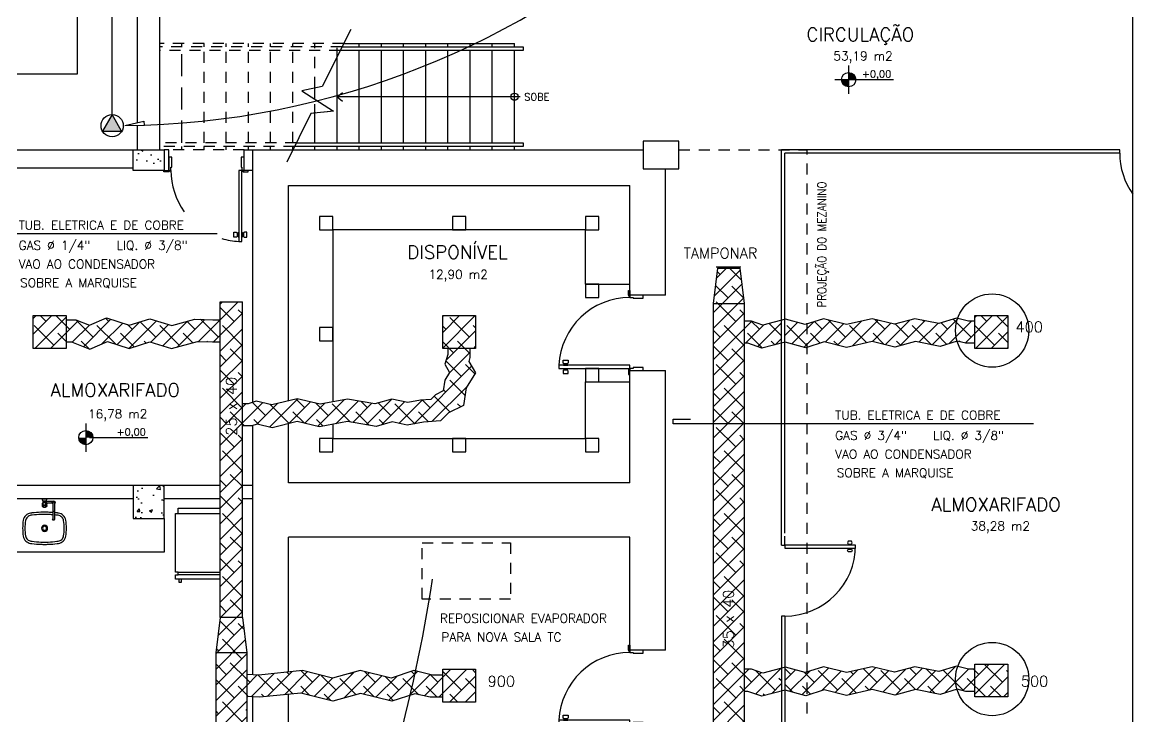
# Model space of a CAD drawing. Extents: x 372.3 to 443.5, y -41.5 to 0.6.
# Drawn here: x 378.73 to 391.25, y -17.92 to -10.09 of the extents above; entities that cross this region are included whole.
import ezdxf

# ---------------------------------------------------------------- set-up
doc = ezdxf.new("R2010")
doc.units = 0
doc.header["$MEASUREMENT"] = 0
for name, pattern in [('HIDDEN', [0.375, 0.25, -0.125]), ('HIDDEN-1', [0.135, 0.09, -0.045]), ('HIDDEN2', [0.1875, 0.125, -0.0625])]:
    doc.linetypes.add(name, pattern=pattern)
doc.layers.get('0').update_dxf_attribs({"linetype": 'CONTINUOUS'})
for name, color, linetype in [('A1ALV50', 13, 'CONTINUOUS'), ('A1ALV70', 145, 'CONTINUOUS'), ('A1COZINHA', 212, 'CONTINUOUS'), ('A1DIVS', 30, 'CONTINUOUS'), ('A1MOBIL', 253, 'CONTINUOUS'), ('A1PORTA', 40, 'CONTINUOUS'), ('A1PROJ15', 1, 'HIDDEN2'), ('A1PROJ20', 3, 'HIDDEN2'), ('A1VISTA10', 10, 'CONTINUOUS'), ('A1VISTA15', 20, 'CONTINUOUS'), ('A1VISTA20', 75, 'CONTINUOUS'), ('A2HACHU', 11, 'CONTINUOUS'), ('A2SIMBL', 30, 'CONTINUOUS'), ('A2TXT25', 4, 'CONTINUOUS'), ('A2TXT50', 13, 'CONTINUOUS'), ('AC-DUTOS', 14, 'CONTINUOUS'), ('AC-DUTOSARETIRAR', 252, 'CONTINUOUS'), ('AC-DUTOSMANTIDOS', 252, 'CONTINUOUS'), ('AC-EQUIPAMENTOS', 3, 'CONTINUOUS'), ('AC-TEXTO', 7, 'CONTINUOUS')]:
    doc.layers.add(name, color=color, linetype=linetype)
doc.styles.add('ROMANS', font='ROMANS.SHX')
doc.styles.add('RSA02', font='romans', dxfattribs={"height": 0.1, "bigfont": 'acen'})
doc.styles.add('SIMPLEX-08', font='simplex.shx', dxfattribs={"height": 0.08})
doc.styles.add('SIMPLEX-10', font='simplex.shx', dxfattribs={"height": 0.1})
doc.styles.add('SIMPLEX-15', font='simplex.shx', dxfattribs={"height": 0.15})
pattern_1 = [(50, (387.43742, -23.28168), (0.35863, -0.031376), [0.0375, -0.4125]), (355, (387.43742, -23.28168), (-0.069376, 0.376096), [0.03, -0.33]), (100.4514, (387.4673, -23.2843), (0.289255, 0.34472), [0.03187, -0.350571]), (46.1842, (387.4374, -23.1817), (0.53362, -0.08276), [0.05625, -0.61875]), (96.6356, (387.4819, -23.1886), (0.467331, 0.487059), [0.047805, -0.525856]), (351.184, (387.4374, -23.1817), (0.46733, 0.48706), [0.045, -0.495]), (21, (387.48742, -23.20668), (0.2984535, -0.2013094), [0.0375, -0.4125]), (326, (387.48742, -23.20668), (0.121658, 0.362575), [0.03, -0.33]), (71.4514, (387.5123, -23.22346), (0.420111, 0.161265), [0.03187, -0.350571]), (37.5, (387.43742, -23.28168), (0.0060799, 0.1664469), [0, -0.326, 0, -0.335, 0, -0.33125]), (7.5, (387.43742, -23.28168), (0.1315348, 0.1972059), [0, -0.191, 0, -0.3185, 0, -0.12625]), (327.5, (387.32592, -23.28168), (0.2669112, -0.0112774), [0, -0.125, 0, -0.39, 0, -0.5175]), (317.5, (387.27592, -23.28168), (0.291593, 0.0500525), [0, -0.1625, 0, -0.259, 0, -0.3675])]
pattern_2 = [(45, (43.55946, 56.62904), (-0.088388348, 0.088388348), []), (135, (43.55946, 56.62904), (-0.265165043, 0.088388348), [0.3125, -0.1875])]

# ---------------------------------------------------------------- blocks, each defined once
blk = doc.blocks.new('CUBA-1P')
blk.add_lwpolyline([(-0.092, 0.177, -0.009471), (-0.042, 0.18, -0.023279), (0, 0.182, -0.023279), (0.042, 0.18, -0.01916), (0.142, 0.173, -0.021277), (0.147, 0.172, -0.022101), (0.158, 0.171, -0.137935), (0.21, 0.145, -0.168041), (0.24, 0.09, -0.040113), (0.247, 0, -0.040113), (0.24, -0.09, -0.168041), (0.21, -0.145, -0.137935), (0.158, -0.171, -0.022101), (0.147, -0.172, -0.021277), (0.142, -0.173, -0.01916), (0.042, -0.18, -0.023279), (0, -0.182, -0.023279), (-0.042, -0.18, -0.01916), (-0.142, -0.173, -0.021277), (-0.147, -0.172, -0.022101), (-0.158, -0.171, -0.137935), (-0.21, -0.145, -0.168041), (-0.24, -0.09, -0.040113), (-0.247, 0, -0.040113), (-0.24, 0.09, -0.168041), (-0.21, 0.145, -0.137935), (-0.158, 0.171, -0.022101), (-0.147, 0.172, -0.021277), (-0.142, 0.173, -0.005842), (-0.112, 0.176, -0.023279)], format="xyb")
at = {"layer": 'A1VISTA10'}
for p, q in [((-0.112, 0.294), (-0.112, 0.277)), ((-0.112, 0.277), (-0.112, 0.106)), ((-0.092, 0.294), (-0.092, 0.277)), ((-0.092, 0.277), (-0.092, 0.106)), ((-0.087, 0.301), (-0.018, 0.301)), ((-0.087, 0.281), (-0.023, 0.281)), ((-0.018, 0.31), (-0.028, 0.331)), ((0.028, 0.331), (-0.028, 0.331)), ((-0.025, 0.252), (-0.025, 0.273)), ((-0.018, 0.31), (-0.018, 0.301)), ((0.018, 0.31), (-0.018, 0.31)), ((-0.018, 0.301), (-0.018, 0.286)), ((-0.016, 0.265), (-0.016, 0.287)), ((0.016, 0.265), (0.016, 0.287)), ((0.018, 0.31), (0.028, 0.331)), ((0.018, 0.31), (0.018, 0.286)), ((0.025, 0.252), (0.025, 0.273)), ((-0.112, 0.106), (-0.112, 0.101)), ((-0.092, 0.106), (-0.092, 0.101))]:
    blk.add_line(p, q, dxfattribs=at)
for points in [[(0, 0.157, -0.023725), (0.041, 0.155, -0.019466), (0.14, 0.147, -0.030261), (0.144, 0.147, -0.023158), (0.153, 0.146, -0.137634), (0.193, 0.126, -0.168016), (0.215, 0.086, -0.039991), (0.222, 0, -0.039991), (0.215, -0.086, -0.168016), (0.193, -0.126, -0.137634), (0.153, -0.146, -0.023158), (0.144, -0.147, -0.030261), (0.14, -0.147, -0.019466), (0.041, -0.155, -0.023725), (0, -0.157, -0.023725), (-0.041, -0.155, -0.019466), (-0.14, -0.147, -0.030261), (-0.144, -0.147, -0.023158), (-0.153, -0.146, -0.137634), (-0.193, -0.126, -0.168016), (-0.215, -0.086, -0.039991), (-0.222, 0, -0.039991), (-0.215, 0.086, -0.168016), (-0.193, 0.126, -0.137634), (-0.153, 0.146, -0.023158), (-0.144, 0.147, -0.030261), (-0.14, 0.147, -0.005571), (-0.112, 0.15, -0.023725)], [(-0.092, 0.152, -0.009972), (-0.041, 0.155, -0.023725), (0, 0.157, -0.023725)]]:
    blk.add_lwpolyline(points, format="xyb", dxfattribs=at)
for points in [[(-0.023, 0.281, 0), (-0.023, 0.279, 0), (-0.024, 0.278, 0), (-0.025, 0.276, 0), (-0.025, 0.275, 0), (-0.025, 0.273, 0)], [(-0.017, 0.265, 0), (-0.02, 0.263, 0), (-0.022, 0.26, 0), (-0.024, 0.257, 0), (-0.025, 0.255, 0), (-0.025, 0.252, 0)], [(-0.025, 0.251, 0), (-0.024, 0.248, 0), (-0.023, 0.245, 0), (-0.021, 0.242, 0), (-0.018, 0.24, 0), (-0.015, 0.237, 0), (-0.011, 0.236, 0), (-0.007, 0.235, 0), (-0.002, 0.234, 0), (0.002, 0.234, 0), (0.007, 0.235, 0), (0.011, 0.236, 0), (0.015, 0.237, 0), (0.018, 0.24, 0), (0.021, 0.242, 0), (0.023, 0.245, 0), (0.024, 0.248, 0), (0.025, 0.251, 0)], [(-0.018, 0.286, 0), (-0.019, 0.285, 0), (-0.02, 0.284, 0), (-0.021, 0.283, 0), (-0.022, 0.282, 0), (-0.023, 0.281, 0)], [(0.019, 0.248, 0), (0.019, 0.25, 0), (0.018, 0.252, 0), (0.016, 0.254, 0), (0.013, 0.256, 0), (0.01, 0.257, 0), (0.007, 0.258, 0), (0.003, 0.259, 0), (-0.001, 0.259, 0), (-0.005, 0.258, 0), (-0.009, 0.258, 0), (-0.012, 0.256, 0), (-0.015, 0.255, 0), (-0.017, 0.253, 0), (-0.019, 0.251, 0), (-0.019, 0.249, 0), (-0.019, 0.247, 0), (-0.019, 0.245, 0), (-0.017, 0.243, 0), (-0.015, 0.241, 0), (-0.012, 0.24, 0), (-0.009, 0.238, 0), (-0.005, 0.238, 0), (-0.001, 0.237, 0), (0.003, 0.237, 0), (0.007, 0.238, 0), (0.01, 0.239, 0), (0.013, 0.24, 0), (0.016, 0.242, 0), (0.018, 0.244, 0), (0.019, 0.246, 0), (0.019, 0.248, 0)], [(-0.016, 0.286, 0), (-0.017, 0.286, 0), (-0.017, 0.286, 0), (-0.017, 0.286, 0), (-0.017, 0.286, 0), (-0.018, 0.286, 0)], [(0.018, 0.286, 0), (0.017, 0.286, 0), (0.017, 0.286, 0), (0.017, 0.286, 0), (0.017, 0.286, 0), (0.016, 0.286, 0)], [(0.025, 0.251, 0), (0.025, 0.254, 0), (0.024, 0.257, 0), (0.022, 0.26, 0), (0.02, 0.263, 0), (0.017, 0.265, 0)], [(0.025, 0.273, 0), (0.025, 0.276, 0), (0.024, 0.279, 0), (0.022, 0.281, 0), (0.02, 0.284, 0), (0.018, 0.286, 0)]]:
    blk.add_polyline3d(points, dxfattribs=at)
for radius in [0.0348, 0.0228]:
    blk.add_circle((0, 0), radius, dxfattribs=at)
for centre, radius, start, end in [((-0.102, 0.291), 0.0173, 144.5813, 215.4187), ((-0.102, 0.291), 0.0173, 35.4187, 144.5813), ((-0.102, 0.291), 0.0173, 215.4187, 234.5813), ((-0.102, 0.291), 0.0126, 322.2518, 217.7482), ((-0.102, 0.273), 0.0233, 64.5555, 115.4445), ((-0.102, 0.291), 0.0173, 305.4187, 324.5813), ((-0.102, 0.291), 0.0173, 324.5813, 35.4187), ((0, 0.607), 0.279, 264.3752, 275.6248), ((0, 0.381), 0.0816, 257.5382, 282.4618), ((-0.016, 0.263), 0.002, 63.9749, 122.1559), ((-0.015, 0.285), 0.002, 74.314, 121.5675), ((0, 0.34), 0.0549, 254.3139, 285.6861), ((0, 0.295), 0.0335, 243.9749, 296.0251), ((0.015, 0.285), 0.002, 58.4325, 105.6861), ((0.016, 0.263), 0.002, 57.8441, 116.0251), ((-0.102, 0.17), 0.0233, 64.5555, 115.4445), ((-0.102, 0.101), 0.0112, 153.7208, 26.2792), ((-0.102, 0.101), 0.01, 180, 0)]:
    blk.add_arc(centre, radius, start, end, dxfattribs=at)
blk = doc.blocks.new('P-P080E')
at = {"color": 1}
for points in [[(-0.042, 0.754), (-0.042, 0.715, 0.363892), (-0.01, 0.715), (-0.01, 0.754, 0.363892)], [(0.077, 0.754), (0.077, 0.715, -0.363892), (0.045, 0.715), (0.045, 0.754, -0.363892)]]:
    blk.add_lwpolyline(points, format="xyb", close=True, dxfattribs=at)
blk.add_lwpolyline([(0, 0.8), (0, 0), (0.035, 0), (0.035, 0.8)], close=True)
blk.add_arc((0, 0), 0.8, 0, 90, dxfattribs=at)
blk = doc.blocks.new('PORTA-80-SEM-ALIZAR')
for points in [[(0, 0), (0.035, 0), (0.035, 0.8), (0, 0.8)], [(0.01, -0.15), (0.01, -0.035), (0, -0.035), (0, 0), (-0.025, 0), (-0.025, -0.15)], [(0.825, 0), (0.8, 0), (0.8, -0.035), (0.79, -0.035), (0.79, -0.15), (0.825, -0.15)]]:
    blk.add_lwpolyline(points, close=True)
at = {"layer": 'A1VISTA10'}
for points in [[(-0.029, 0.698, 0.414214), (-0.018, 0.709), (-0.018, 0.742, 0.414214), (-0.029, 0.753), (-0.057, 0.753), (-0.057, 0.698)], [(0.064, 0.698, -0.414214), (0.053, 0.709), (0.053, 0.742, -0.414214), (0.064, 0.753), (0.092, 0.753), (0.092, 0.698)], [(0, 0.749), (0, 0.702), (-0.004, 0.702, -0.414214), (-0.009, 0.707), (-0.009, 0.744, -0.414214), (-0.004, 0.749)], [(0.035, 0.749), (0.035, 0.702), (0.039, 0.702, 0.414214), (0.044, 0.707), (0.044, 0.744, 0.414214), (0.039, 0.749)], [(0, 0, 0.414214), (-0.015, 0.015), (-0.07, 0.015), (-0.07, 0)], [(0.88, 0.015), (0.88, 0), (0.81, 0, -0.414214), (0.825, 0.015)]]:
    blk.add_lwpolyline(points, format="xyb", close=True, dxfattribs=at)
for points in [[(-0.018, 0.733), (-0.009, 0.733), (-0.009, 0.718), (-0.018, 0.718)], [(0.053, 0.733), (0.044, 0.733), (0.044, 0.718), (0.053, 0.718)]]:
    blk.add_lwpolyline(points, close=True, dxfattribs=at)
blk.add_arc((0, 0.001), 0.8, 359.9451, 87.4925, dxfattribs=at)

msp = doc.modelspace()

# ---------------------------------------------------------------- hatches: boundary and pattern name
at = {"layer": 'A2HACHU'}
h = msp.add_hatch(dxfattribs=at)
h.set_pattern_fill('AR-CONC,_O', color=256, scale=0.05, double=1)
h.set_pattern_definition(pattern_1)
h.paths.add_polyline_path([(379.977, -11.76), (380.327, -11.76), (380.327, -11.53), (379.977, -11.53)])
h = msp.add_hatch(dxfattribs=at)
h.set_pattern_fill('AR-CONC,_O', color=256, scale=0.05, double=1)
h.set_pattern_definition(pattern_1)
h.paths.add_polyline_path([(380.327, -15.312), (379.977, -15.312), (379.977, -15.682), (380.327, -15.682)])
at = {"layer": 'AC-DUTOSARETIRAR'}
h = msp.add_hatch(dxfattribs=at)
h.set_pattern_fill('ANSI38', color=256, style=0)
h.set_pattern_definition(pattern_2)
h.paths.add_polyline_path([(386.866, -14.616), (386.516, -14.616), (386.516, -19.576), (386.866, -19.576)])
h.paths.add_polyline_path([(387.075, -17.425), (386.947, -17.381), (386.866, -17.381), (386.866, -17.631), (386.905, -17.631), (387.065, -17.686), (387.287, -17.628), (387.287, -17.37)])
h.paths.add_polyline_path([(387.577, -17.412), (387.553, -17.419), (387.331, -17.358), (387.322, -17.361), (387.322, -17.615), (387.559, -17.68), (387.577, -17.674)])
h.paths.add_polyline_path([(388.02, -17.419), (387.759, -17.353), (387.577, -17.412), (387.577, -17.674), (387.767, -17.613), (388.017, -17.677), (388.308, -17.61), (388.563, -17.672), (388.796, -17.61), (389.073, -17.666), (389.267, -17.607), (389.363, -17.631), (389.467, -17.631), (389.467, -17.381), (389.394, -17.381), (389.26, -17.347), (389.06, -17.408), (388.788, -17.353), (388.56, -17.414), (388.31, -17.353)])
h.paths.add_polyline_path([(389.837, -17.694), (389.837, -17.324), (389.467, -17.324), (389.467, -17.694)])
h.paths.add_polyline_path([(386.866, -13.262), (386.516, -13.262), (386.516, -14.616), (386.866, -14.616)])
h.paths.add_polyline_path([(386.516, -13.262), (386.866, -13.262), (386.816, -12.862), (386.566, -12.862)])
h.paths.add_polyline_path([(386.866, -13.709), (386.905, -13.709), (387.065, -13.765), (387.287, -13.707), (387.287, -13.448), (387.075, -13.504), (386.947, -13.459), (386.866, -13.459)])
h.paths.add_polyline_path([(387.322, -13.694), (387.559, -13.759), (387.577, -13.753), (387.577, -13.49), (387.553, -13.498), (387.331, -13.437), (387.322, -13.439)])
h.paths.add_polyline_path([(388.017, -13.755), (388.308, -13.688), (388.563, -13.751), (388.796, -13.688), (389.073, -13.745), (389.267, -13.685), (389.363, -13.709), (389.467, -13.709), (389.467, -13.459), (389.394, -13.459), (389.26, -13.426), (389.06, -13.487), (388.788, -13.432), (388.56, -13.493), (388.31, -13.432), (388.02, -13.498), (387.759, -13.432), (387.577, -13.49), (387.577, -13.753), (387.767, -13.692)])
h.paths.add_polyline_path([(389.837, -13.397), (389.467, -13.397), (389.467, -13.767), (389.837, -13.767)])
h.paths.add_polyline_path([(386.778, -17.161), (386.778, -16.341), (386.598, -16.341), (386.598, -17.161)], flags=24)
h = msp.add_hatch(dxfattribs=at)
h.set_pattern_fill('ANSI38', color=256, style=0)
h.set_pattern_definition(pattern_2)
h.paths.add_polyline_path([(381.257, -17.198), (380.907, -17.198), (380.907, -19.701), (381.257, -19.701)])
h.paths.add_polyline_path([(381.207, -16.798), (380.957, -16.798), (380.907, -17.198), (381.257, -17.198)])
h.paths.add_polyline_path([(381.207, -13.241), (380.957, -13.241), (380.957, -16.798), (381.207, -16.798)])
h.paths.add_polyline_path([(380.957, -13.444), (380.874, -13.444), (380.673, -13.436), (380.412, -13.509), (380.163, -13.432), (379.932, -13.504), (379.675, -13.423), (379.483, -13.504), (379.328, -13.444), (379.219, -13.444), (379.219, -13.694), (379.282, -13.694), (379.486, -13.774), (379.688, -13.689), (379.932, -13.767), (380.164, -13.694), (380.408, -13.769), (380.702, -13.687), (380.869, -13.694), (380.957, -13.694)])
h.paths.add_polyline_path([(379.219, -13.397), (378.849, -13.397), (378.849, -13.767), (379.219, -13.767)])
h.paths.add_polyline_path([(383.701, -14.41), (383.731, -14.212), (383.834, -14.041), (383.76, -13.912), (383.772, -13.869), (383.772, -13.767), (383.522, -13.767), (383.522, -13.835), (383.491, -13.945), (383.544, -14.038), (383.491, -14.126), (383.473, -14.245), (383.385, -14.289), (383.332, -14.342), (383.217, -14.35), (383.072, -14.377), (382.891, -14.337), (382.701, -14.39), (382.393, -14.337), (382.084, -14.394), (381.824, -14.333), (381.541, -14.403), (381.361, -14.359), (381.272, -14.39), (381.207, -14.39), (381.207, -14.64), (381.315, -14.64), (381.373, -14.62), (381.542, -14.661), (381.825, -14.59), (382.078, -14.65), (382.394, -14.591), (382.714, -14.646), (382.898, -14.595), (383.067, -14.632), (383.249, -14.599), (383.443, -14.584), (383.533, -14.494)])
h.paths.add_polyline_path([(383.837, -13.397), (383.467, -13.397), (383.467, -13.767), (383.837, -13.767)])
h.paths.add_polyline_path([(381.154, -18.919), (381.154, -18.099), (380.974, -18.099), (380.974, -18.919)], flags=24)
h.paths.add_polyline_path([(381.173, -14.763), (381.173, -13.943), (380.993, -13.943), (380.993, -14.763)], flags=24)
h = msp.add_hatch(dxfattribs=at)
h.set_pattern_fill('ANSI38', color=256, style=0)
h.set_pattern_definition(pattern_2)
h.paths.add_polyline_path([(383.467, -17.447), (383.352, -17.447), (383.139, -17.397), (382.884, -17.482), (382.536, -17.397), (382.224, -17.482), (381.884, -17.397), (381.394, -17.447), (381.257, -17.44), (381.257, -17.69), (381.401, -17.697), (381.866, -17.65), (382.227, -17.741), (382.54, -17.655), (382.894, -17.742), (383.151, -17.657), (383.323, -17.697), (383.467, -17.697)])
h.paths.add_polyline_path([(383.837, -17.382), (383.467, -17.382), (383.467, -17.752), (383.837, -17.752)])
at = {"layer": 'AC-TEXTO', "linetype": 'CONTINUOUS'}
msp.add_hatch(color=256, dxfattribs=at).paths.add_polyline_path([(379.63, -11.318), (379.846, -11.318), (379.739, -11.132)])

# ---------------------------------------------------------------- linework, layer by layer
at = {"layer": 'A1ALV50', "ltscale": 0.2}
for p, q in [((380.025, -11.223), (380.025, -8.213)), ((380.275, -11.53), (380.275, -8.213)), ((382.429, -10.171), (382.107, -10.814)), ((382.107, -10.814), (381.878, -10.865)), ((382.107, -10.814), (381.878, -10.865)), ((381.878, -10.865), (382.234, -11.094)), ((381.878, -10.865), (382.234, -11.094)), ((381.98, -11.119), (381.707, -11.669)), ((382.234, -11.094), (381.98, -11.119)), ((380.025, -11.53), (380.025, -11.253)), ((376.443, -11.53), (379.977, -11.53)), ((376.457, -11.73), (379.977, -11.73))]:
    msp.add_line(p, q, dxfattribs=at)
at = {"layer": 'A1ALV50'}
for p, q in [((379.977, -15.312), (376.701, -15.312)), ((380.957, -15.312), (380.327, -15.312)), ((381.327, -15.312), (381.207, -15.312)), ((379.977, -15.462), (376.711, -15.462)), ((380.957, -15.462), (380.327, -15.462)), ((381.327, -15.462), (381.207, -15.462))]:
    msp.add_line(p, q, dxfattribs=at)
at = {"layer": 'A1ALV50', "ltscale": 0.2}
for points in [[(380.327, -11.76), (380.377, -11.76), (380.377, -11.53), (380.327, -11.53)], [(381.327, -11.76), (381.227, -11.76), (381.227, -11.53), (381.327, -11.53)]]:
    msp.add_lwpolyline(points, dxfattribs=at)
at = {"layer": 'A1ALV70'}
for p, q in [((381.327, -11.53), (385.727, -11.53)), ((381.327, -14.371), (381.327, -11.53)), ((385.977, -13.167), (385.977, -11.742)), ((381.727, -11.93), (385.577, -11.93)), ((381.727, -14.357), (381.727, -11.93)), ((385.577, -13.167), (385.577, -11.93)), ((385.977, -13.167), (385.577, -13.167)), ((385.577, -15.282), (385.577, -14.017)), ((385.577, -14.017), (385.977, -14.017)), ((385.977, -17.167), (385.977, -14.017)), ((381.327, -17.443), (381.327, -14.636)), ((381.727, -15.282), (381.727, -14.614)), ((385.577, -15.282), (381.727, -15.282)), ((385.577, -15.892), (381.727, -15.892)), ((381.727, -17.413), (381.727, -15.892)), ((385.577, -17.167), (385.577, -15.892)), ((385.977, -17.167), (385.577, -17.167)), ((381.327, -19.796), (381.327, -17.694)), ((381.727, -19.242), (381.727, -17.664))]:
    msp.add_line(p, q, dxfattribs=at)
for points in [[(385.727, -11.742), (386.127, -11.742), (386.127, -11.43), (385.727, -11.43)], [(380.327, -11.76), (379.977, -11.76), (379.977, -11.53), (380.327, -11.53)], [(382.077, -12.43), (382.227, -12.43), (382.227, -12.28), (382.077, -12.28)], [(383.577, -12.43), (383.727, -12.43), (383.727, -12.28), (383.577, -12.28)], [(385.077, -12.43), (385.227, -12.43), (385.227, -12.28), (385.077, -12.28)], [(385.077, -13.192), (385.227, -13.192), (385.227, -13.042), (385.077, -13.042)], [(382.077, -13.681), (382.227, -13.681), (382.227, -13.531), (382.077, -13.531)], [(385.077, -14.142), (385.227, -14.142), (385.227, -13.992), (385.077, -13.992)], [(382.077, -14.932), (382.227, -14.932), (382.227, -14.782), (382.077, -14.782)], [(383.577, -14.932), (383.727, -14.932), (383.727, -14.782), (383.577, -14.782)], [(385.077, -14.932), (385.227, -14.932), (385.227, -14.782), (385.077, -14.782)], [(379.977, -15.682), (380.327, -15.682), (380.327, -15.312), (379.977, -15.312)]]:
    msp.add_lwpolyline(points, close=True, dxfattribs=at)
at = {"layer": 'A1COZINHA', "ltscale": 0.2}
msp.add_line((380.327, -15.682), (380.327, -16.062), dxfattribs=at)
at = {"layer": 'A1COZINHA'}
msp.add_line((380.327, -16.062), (377.22, -16.062), dxfattribs=at)
for points in [[(380.482, -16.286), (380.452, -16.286), (380.452, -15.626), (380.957, -15.626)], [(380.957, -16.366), (380.452, -16.366), (380.452, -16.316), (380.482, -16.316)]]:
    msp.add_lwpolyline(points, dxfattribs=at)
at = {"layer": 'A1COZINHA', "color": 1}
for points in [[(380.482, -15.626), (380.482, -15.566), (380.957, -15.566)], [(380.957, -16.316), (380.482, -16.316), (380.482, -16.286), (380.957, -16.286)], [(380.491, -16.366), (380.491, -16.4), (380.521, -16.4), (380.521, -16.366)]]:
    msp.add_lwpolyline(points, dxfattribs=at)
at = {"layer": 'A1DIVS'}
for p, q in [((391.099, -11.53), (387.287, -11.53)), ((387.287, -15.982), (387.287, -11.53)), ((391.099, -11.565), (387.322, -11.565)), ((387.322, -15.847), (387.322, -11.565)), ((387.322, -15.982), (387.322, -15.882)), ((387.287, -15.982), (387.322, -15.982)), ((387.322, -16.782), (387.287, -16.782)), ((387.287, -16.782), (387.287, -19.392)), ((387.322, -16.782), (387.322, -19.392))]:
    msp.add_line(p, q, dxfattribs=at)
at = {"layer": 'A1MOBIL'}
for p, q in [((385.077, -12.43), (382.227, -12.43)), ((382.227, -12.43), (382.227, -14.368)), ((385.077, -13.042), (385.077, -12.43)), ((385.077, -13.042), (385.577, -13.042)), ((385.077, -14.142), (385.577, -14.142)), ((385.077, -14.782), (385.077, -14.142)), ((382.227, -14.622), (382.227, -14.782)), ((382.227, -14.782), (385.077, -14.782))]:
    msp.add_line(p, q, dxfattribs=at)
at = {"layer": 'A1PORTA'}
for points in [[(380.377, -11.76), (380.402, -11.76), (380.402, -11.725), (380.412, -11.725), (380.412, -11.61), (380.377, -11.61)], [(381.192, -11.61), (381.192, -11.725), (381.202, -11.725), (381.202, -11.76), (381.227, -11.76), (381.227, -11.61)], [(381.202, -11.76), (381.167, -11.76), (381.167, -12.56), (381.202, -12.56)]]:
    msp.add_lwpolyline(points, close=True, dxfattribs=at)
at = {"layer": 'A1PORTA', "color": 1}
msp.add_arc((391.899, -11.565), 0.8, 180, 215.326, dxfattribs=at)
at = {"layer": 'A1PROJ15'}
for p, q in [((382.35, -10.33), (380.275, -10.33)), ((382.33, -10.37), (380.275, -10.37)), ((380.775, -10.37), (380.775, -10.33)), ((381.025, -10.37), (381.025, -10.33)), ((381.275, -10.37), (381.275, -10.33)), ((381.525, -10.37), (381.525, -10.33)), ((381.775, -10.37), (381.775, -10.33)), ((382.025, -10.832), (382.025, -10.33)), ((382.31, -10.41), (380.275, -10.41)), ((380.775, -11.45), (380.775, -10.41)), ((381.025, -11.45), (381.025, -10.41)), ((381.275, -11.45), (381.275, -10.41)), ((381.525, -11.45), (381.525, -10.41)), ((381.775, -11.45), (381.775, -10.41)), ((381.816, -11.45), (380.275, -11.45)), ((381.796, -11.49), (380.275, -11.49)), ((380.775, -11.53), (380.775, -11.49)), ((381.025, -11.53), (381.025, -11.49)), ((381.275, -11.53), (381.275, -11.49)), ((381.525, -11.53), (381.525, -11.49)), ((381.775, -11.53), (381.775, -11.49)), ((381.227, -11.53), (380.327, -11.53))]:
    msp.add_line(p, q, dxfattribs=at)
at = {"layer": 'A1PROJ20', "color": 251}
for p in [(386.127, -11.53), (387.577, -23.282)]:
    msp.add_line(p, (387.577, -11.53), dxfattribs=at)
at = {"layer": 'A1VISTA10', "linetype": 'HIDDEN'}
for p, q in [((380.525, -10.37), (380.525, -10.33)), ((380.525, -11.45), (380.525, -10.41)), ((380.525, -11.53), (380.525, -11.49))]:
    msp.add_line(p, q, dxfattribs=at)
at = {"layer": 'A1VISTA10', "linetype": 'HIDDEN2', "ltscale": 0.2}
msp.add_line((382.275, -10.48), (382.275, -10.33), dxfattribs=at)
at = {"layer": 'A1VISTA10'}
for p, q in [((382.35, -10.33), (384.275, -10.33)), ((382.525, -10.37), (382.525, -10.33)), ((382.775, -10.37), (382.775, -10.33)), ((383.025, -10.37), (383.025, -10.33)), ((383.275, -10.37), (383.275, -10.33)), ((383.525, -10.37), (383.525, -10.33)), ((383.775, -10.37), (383.775, -10.33)), ((384.025, -10.37), (384.025, -10.33)), ((384.275, -10.37), (384.275, -10.33)), ((382.275, -11.45), (382.275, -10.48)), ((382.525, -11.45), (382.525, -10.41)), ((382.775, -11.45), (382.775, -10.41)), ((383.025, -11.45), (383.025, -10.41)), ((383.275, -11.45), (383.275, -10.41)), ((383.525, -11.45), (383.525, -10.41)), ((383.775, -11.45), (383.775, -10.41)), ((384.025, -11.45), (384.025, -10.41)), ((384.275, -11.45), (384.275, -10.41)), ((382.025, -11.45), (382.025, -11.114)), ((382.025, -11.53), (382.025, -11.49)), ((382.275, -11.53), (382.275, -11.49)), ((382.525, -11.53), (382.525, -11.49)), ((382.775, -11.53), (382.775, -11.49)), ((383.025, -11.53), (383.025, -11.49)), ((383.275, -11.53), (383.275, -11.49)), ((383.525, -11.53), (383.525, -11.49)), ((383.775, -11.53), (383.775, -11.49)), ((384.025, -11.53), (384.025, -11.49)), ((384.275, -11.53), (384.275, -11.49))]:
    msp.add_line(p, q, dxfattribs=at)
at = {"layer": 'A1VISTA10', "ltscale": 0.2}
msp.add_line((382.025, -10.959), (382.025, -10.832), dxfattribs=at)
at = {"layer": 'A1VISTA10', "linetype": 'HIDDEN', "ltscale": 0.2}
msp.add_line((382.025, -11.114), (382.025, -10.959), dxfattribs=at)
at = {"layer": 'A1VISTA10'}
for points in [[(380.322, -11.775), (380.322, -11.76), (380.392, -11.76, -0.414214), (380.377, -11.775)], [(381.202, -11.76, 0.414214), (381.217, -11.775), (381.272, -11.775), (381.272, -11.76)], [(381.138, -12.458, -0.414214), (381.149, -12.469), (381.149, -12.502, -0.414214), (381.138, -12.513), (381.11, -12.513), (381.11, -12.458)], [(381.167, -12.509), (381.167, -12.462), (381.163, -12.462, 0.414214), (381.158, -12.467), (381.158, -12.504, 0.414214), (381.163, -12.509)], [(381.202, -12.509), (381.202, -12.462), (381.206, -12.462, -0.414214), (381.212, -12.467), (381.212, -12.504, -0.414214), (381.206, -12.509)], [(381.232, -12.458, 0.414214), (381.221, -12.469), (381.221, -12.502, 0.414214), (381.232, -12.513), (381.259, -12.513), (381.259, -12.458)]]:
    msp.add_lwpolyline(points, format="xyb", close=True, dxfattribs=at)
for points in [[(381.149, -12.493), (381.158, -12.493), (381.158, -12.477), (381.149, -12.477)], [(381.221, -12.493), (381.212, -12.493), (381.212, -12.477), (381.221, -12.477)]]:
    msp.add_lwpolyline(points, close=True, dxfattribs=at)
for start, end in [(179.9451, 215.6322), (253.5304, 267.4925)]:
    msp.add_arc((381.202, -11.761), 0.8, start, end, dxfattribs=at)
at = {"layer": 'A1VISTA15', "ltscale": 0.2}
msp.add_line((391.099, -11.565), (391.099, -11.53), dxfattribs=at)
at = {"layer": 'A1VISTA20'}
for points in [[(382.33, -10.37), (384.375, -10.37), (384.375, -10.41), (382.31, -10.41)], [(381.816, -11.45), (384.375, -11.45), (384.375, -11.49), (381.796, -11.49)]]:
    msp.add_lwpolyline(points, dxfattribs=at)
at = {"layer": 'A2SIMBL'}
for p, q in [((388.043, -10.578), (388.043, -10.898)), ((387.886, -10.738), (388.547, -10.738)), ((382.275, -10.93), (382.338, -10.881)), ((384.34, -10.93), (382.275, -10.93)), ((382.275, -10.93), (382.338, -10.979)), ((379.442, -14.611), (379.442, -14.931)), ((379.482, -14.771), (380.143, -14.771))]:
    msp.add_line(p, q, dxfattribs=at)
at = {"layer": 'A2SIMBL', "linetype": 'HIDDEN-1'}
msp.add_line((382.234, -11.094), (381.98, -11.119), dxfattribs=at)
at = {"layer": 'A2SIMBL', "const_width": 0.08}
for points in [[(388.003, -10.738, 0.414214), (388.043, -10.778, 1)], [(388.083, -10.738, 0.414214), (388.043, -10.698, 1)], [(379.402, -14.771, 0.414214), (379.442, -14.811, 1)], [(379.482, -14.771, 0.414214), (379.442, -14.731, 1)]]:
    msp.add_lwpolyline(points, format="xyb", dxfattribs=at)
at = {"layer": 'A2SIMBL'}
for centre, radius in [((388.043, -10.738), 0.08), ((384.275, -10.93), 0.0406), ((379.442, -14.771), 0.08)]:
    msp.add_circle(centre, radius, dxfattribs=at)
at = {"layer": 'AC-DUTOS', "ltscale": 0.2}
for p, q in [((386.566, -12.862), (386.516, -13.262)), ((386.566, -12.862), (386.816, -12.862)), ((386.816, -12.862), (386.866, -13.262)), ((380.957, -16.798), (380.957, -13.241)), ((380.957, -13.241), (381.207, -13.241)), ((381.207, -16.798), (381.207, -13.241)), ((386.516, -13.262), (386.516, -19.576)), ((386.516, -13.262), (386.866, -13.262)), ((386.866, -13.262), (386.866, -19.626)), ((380.957, -16.798), (380.907, -17.198)), ((381.207, -16.798), (380.957, -16.798)), ((381.207, -16.798), (381.257, -17.198)), ((380.907, -17.198), (380.907, -19.751)), ((381.257, -17.198), (380.907, -17.198)), ((381.257, -17.198), (381.257, -19.701))]:
    msp.add_line(p, q, dxfattribs=at)
msp.add_lwpolyline([(391.247, -21.514), (391.247, -8.669, 0.414214), (391.147, -8.569), (383.055, -8.569)], format="xyb", dxfattribs=at)
for points in [[(386.549, -12.849), (386.829, -12.849)], [(379.221, -13.444), (379.328, -13.444), (379.483, -13.504), (379.675, -13.423), (379.932, -13.504), (380.163, -13.432), (380.412, -13.509), (380.673, -13.436), (380.874, -13.444), (380.956, -13.444)], [(389.466, -13.459), (389.394, -13.459), (389.26, -13.426), (389.06, -13.487), (388.788, -13.432), (388.56, -13.493), (388.31, -13.432), (388.02, -13.498), (387.759, -13.432), (387.553, -13.498), (387.331, -13.437), (387.075, -13.504), (386.947, -13.459), (386.869, -13.459)], [(379.221, -13.694), (379.282, -13.694), (379.486, -13.774), (379.688, -13.689), (379.932, -13.767), (380.164, -13.694), (380.408, -13.769), (380.702, -13.687), (380.869, -13.694), (380.956, -13.694)], [(383.772, -13.767), (383.772, -13.869), (383.76, -13.912), (383.834, -14.041), (383.731, -14.212), (383.701, -14.41), (383.533, -14.494), (383.443, -14.584), (383.249, -14.599), (383.067, -14.632), (382.898, -14.595), (382.714, -14.646), (382.394, -14.591), (382.078, -14.65), (381.825, -14.59), (381.542, -14.661), (381.373, -14.62), (381.315, -14.64), (381.211, -14.64)], [(383.522, -13.767), (383.522, -13.835), (383.491, -13.945), (383.544, -14.038), (383.491, -14.126), (383.473, -14.245), (383.385, -14.289), (383.332, -14.342), (383.217, -14.35), (383.072, -14.377), (382.891, -14.337), (382.701, -14.39), (382.393, -14.337), (382.084, -14.394), (381.824, -14.333), (381.541, -14.403), (381.361, -14.359), (381.272, -14.39), (381.211, -14.39)], [(389.466, -13.709), (389.363, -13.709), (389.267, -13.685), (389.073, -13.745), (388.796, -13.688), (388.563, -13.751), (388.308, -13.688), (388.017, -13.755), (387.767, -13.692), (387.559, -13.759), (387.329, -13.696), (387.065, -13.765), (386.905, -13.709), (386.869, -13.709)], [(383.465, -17.447), (383.352, -17.447), (383.139, -17.397), (382.884, -17.482), (382.536, -17.397), (382.224, -17.482), (381.884, -17.397), (381.394, -17.447), (381.26, -17.44)], [(389.466, -17.381), (389.394, -17.381), (389.26, -17.347), (389.06, -17.408), (388.788, -17.353), (388.56, -17.414), (388.31, -17.353), (388.02, -17.419), (387.759, -17.353), (387.553, -17.419), (387.331, -17.358), (387.075, -17.425), (386.947, -17.381), (386.869, -17.381)], [(383.465, -17.697), (383.323, -17.697), (383.151, -17.657), (382.894, -17.742), (382.54, -17.655), (382.227, -17.741), (381.866, -17.65), (381.401, -17.697), (381.257, -17.69)], [(389.466, -17.631), (389.363, -17.631), (389.267, -17.607), (389.073, -17.666), (388.796, -17.61), (388.563, -17.672), (388.308, -17.61), (388.017, -17.677), (387.767, -17.613), (387.559, -17.68), (387.329, -17.617), (387.065, -17.686), (386.905, -17.631), (386.869, -17.631)]]:
    msp.add_lwpolyline(points, dxfattribs=at)
for points in [[(378.849, -13.397), (379.219, -13.397), (379.219, -13.767), (378.849, -13.767)], [(383.467, -13.397), (383.837, -13.397), (383.837, -13.767), (383.467, -13.767)], [(389.467, -13.397), (389.837, -13.397), (389.837, -13.767), (389.467, -13.767)], [(383.467, -17.382), (383.837, -17.382), (383.837, -17.752), (383.467, -17.752)], [(389.467, -17.324), (389.837, -17.324), (389.837, -17.694), (389.467, -17.694)]]:
    msp.add_lwpolyline(points, close=True, dxfattribs=at)
at = {"layer": 'AC-DUTOSARETIRAR'}
for centre in [(389.661, -13.565), (389.661, -17.492)]:
    msp.add_circle(centre, 0.413, dxfattribs=at)
at = {"layer": 'AC-DUTOSMANTIDOS'}
msp.add_lwpolyline([(379.883, -11.256), (380.097, -11.206), (380.099, -11.251)], dxfattribs=at)
msp.add_arc((379.774, -1.918), 9.339, 270.6733, 353.1582, dxfattribs=at)
at = {"layer": 'AC-EQUIPAMENTOS', "color": 252, "linetype": 'HIDDEN2'}
msp.add_lwpolyline([(383.233, -15.956), (384.232, -15.956), (384.232, -16.591), (383.233, -16.591)], close=True, dxfattribs=at)
at = {"layer": 'AC-TEXTO'}
for points in [[(379.344, -6.649), (379.344, -10.676), (378.034, -10.676)], [(379.739, -11.132), (379.739, -9.647), (384.724, -9.647)]]:
    msp.add_lwpolyline(points, dxfattribs=at)
at = {"layer": 'AC-TEXTO', "linetype": 'CONTINUOUS'}
msp.add_lwpolyline([(379.739, -11.132), (379.63, -11.318), (379.846, -11.318), (379.739, -11.132)], dxfattribs=at)
at = {"layer": 'AC-TEXTO', "ltscale": 0.2}
for points in [[(380.922, -12.474), (378.281, -12.474), (378.281, -12.421), (378.474, -12.421)], [(390.128, -14.616), (386.064, -14.616), (386.064, -14.563), (386.258, -14.563)]]:
    msp.add_lwpolyline(points, dxfattribs=at)
at = {"layer": 'AC-TEXTO', "color": 66}
msp.add_circle((379.739, -11.257), 0.125, dxfattribs=at)
at = {"layer": 'AC-TEXTO'}
for centre, radius, start, end in [((387.925, -12.716), 10.208, 87.7541, 167.6539), ((367.165, -13.934), 16.368, 322.4687, 351.4507)]:
    msp.add_arc(centre, radius, start, end, dxfattribs=at)

# ---------------------------------------------------------------- block references
at = {"layer": 'A1COZINHA', "xscale": -1, "rotation": 359.9967785145821}
msp.add_blockref('CUBA-1P', (378.977, -15.793), dxfattribs=at)
at = {"layer": 'A1PORTA', "ltscale": 0.2, "rotation": 90}
for p in [(385.577, -13.992), (385.577, -17.992)]:
    msp.add_blockref('PORTA-80-SEM-ALIZAR', p, dxfattribs=at)
at = {"layer": 'A1PORTA', "rotation": 270}
msp.add_blockref('P-P080E', (387.322, -15.982), dxfattribs=at)

# ---------------------------------------------------------------- texts
at = {"layer": 'A2TXT25'}
for s, height, style, p in [('53,19 m2', 0.1, 'SIMPLEX-10', (387.871, -10.521)), ('+0,00', 0.08, 'SIMPLEX-08', (388.194, -10.715)), ('SOBE', 0.08, 'RSA02', (384.387, -10.972)), ('12,90 m2', 0.1, 'SIMPLEX-10', (383.306, -12.982)), ('16,78 m2', 0.1, 'SIMPLEX-10', (379.467, -14.554)), ('+0,00', 0.08, 'SIMPLEX-08', (379.79, -14.748)), ('38,28 m2', 0.1, 'SIMPLEX-10', (389.42, -15.817))]:
    msp.add_text(s, height=height, dxfattribs=dict(at, style=style)).set_placement(p)
at = {"layer": 'A2TXT50', "style": 'SIMPLEX-15'}
for s, p in [('CIRCULAÇÃO', (387.567, -10.304)), ('DISPONÍVEL', (383.067, -12.757)), ('ALMOXARIFADO', (379.044, -14.31)), ('ALMOXARIFADO', (388.975, -15.6))]:
    msp.add_text(s, height=0.15, dxfattribs=at).set_placement(p)
at = {"layer": 'AC-TEXTO', "style": 'ROMANS', "width": 0.85}
msp.add_text('PROJEÇÃO DO MEZANINO', height=0.1, rotation=90, dxfattribs=at).set_placement((387.79, -13.306))
at = {"layer": 'AC-TEXTO', "style": 'ROMANS'}
for s, height, p in [('TUB. ELETRICA E DE COBRE', 0.1, (378.685, -12.427)), ('GAS %%C 1/4"   LIQ. %%C 3/8"', 0.1, (378.685, -12.655)), ('TAMPONAR', 0.12, (386.182, -12.753)), ('VAO AO CONDENSADOR ', 0.1, (378.685, -12.866)), ('SOBRE A MARQUISE ', 0.1, (378.702, -13.077)), ('400', 0.12, (389.925, -13.584)), ('TUB. ELETRICA E DE COBRE', 0.1, (387.891, -14.568)), ('GAS %%C 3/4"   LIQ. %%C 3/8"', 0.1, (387.891, -14.797)), ('VAO AO CONDENSADOR ', 0.1, (387.891, -15.008)), ('SOBRE A MARQUISE ', 0.1, (387.909, -15.218)), ('REPOSICIONAR EVAPORADOR', 0.1, (383.434, -16.858)), ('PARA NOVA SALA TC', 0.1, (383.451, -17.069)), ('900', 0.12, (383.973, -17.577)), ('500', 0.12, (389.985, -17.577))]:
    msp.add_text(s, height=height, dxfattribs=at).set_placement(p)
for s, p in [('25 x 40', (381.143, -14.75)), ('35 x 40', (386.748, -17.148))]:
    msp.add_text(s, height=0.12, rotation=90, dxfattribs=at).set_placement(p)

doc.saveas('drawing.dxf')
